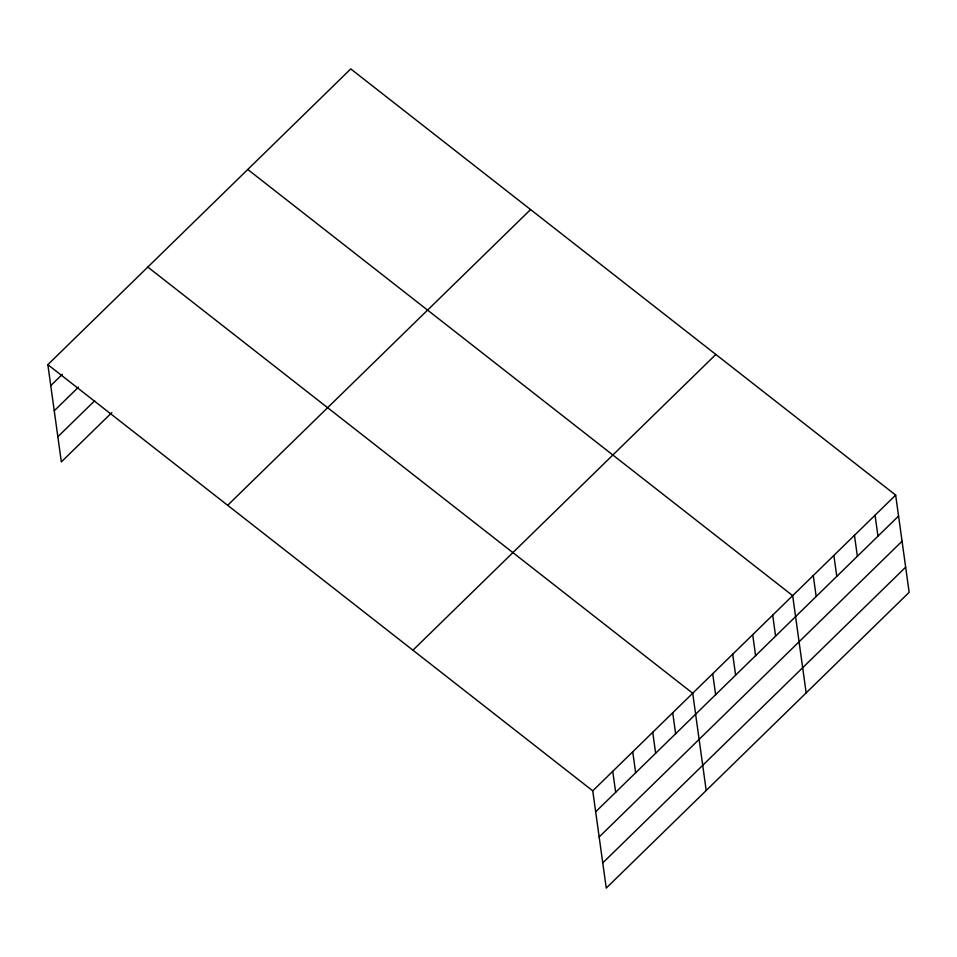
<?xml version="1.0" encoding="UTF-8"?>
<svg xmlns="http://www.w3.org/2000/svg" width="957" height="957" viewBox="0 0 957 957"><rect width="100%" height="100%" fill="white"/><g stroke="black" fill="none" stroke-linecap="round" stroke-linejoin="round"><path stroke-width="1.44" d="M47.85 364.665L350.752 68.916L895.656 495.092L909.15 592.335L606.248 888.084L592.754 790.841L47.85 364.665L61.344 461.908L111.849 412.599M50.757 385.623L62.337 374.319M54.25 410.792L78.45 387.166M57.851 436.727L94.671 400.78M227.67 505.296L530.573 209.559M412.934 650.198L715.836 354.461M592.754 790.841L895.656 495.092M595.673 811.799L898.563 516.05M599.166 836.968L902.056 541.231M602.754 862.903L905.657 567.166M247.767 169.473L792.671 595.649L806.165 692.892M147.809 267.063L692.712 693.239L706.206 790.482M875.057 515.201L877.964 536.171M854.457 535.31L857.376 556.28M833.87 555.431L836.777 576.389M813.271 575.54L816.177 596.498M772.682 615.172L775.589 636.13M752.692 634.682L755.599 655.641M732.703 654.205L735.61 675.163M712.702 673.728L715.621 694.686M672.723 712.762L675.63 733.72M652.734 732.284L655.641 753.243M632.744 751.795L635.651 772.766M612.755 771.318L615.662 792.276"/></g></svg>
